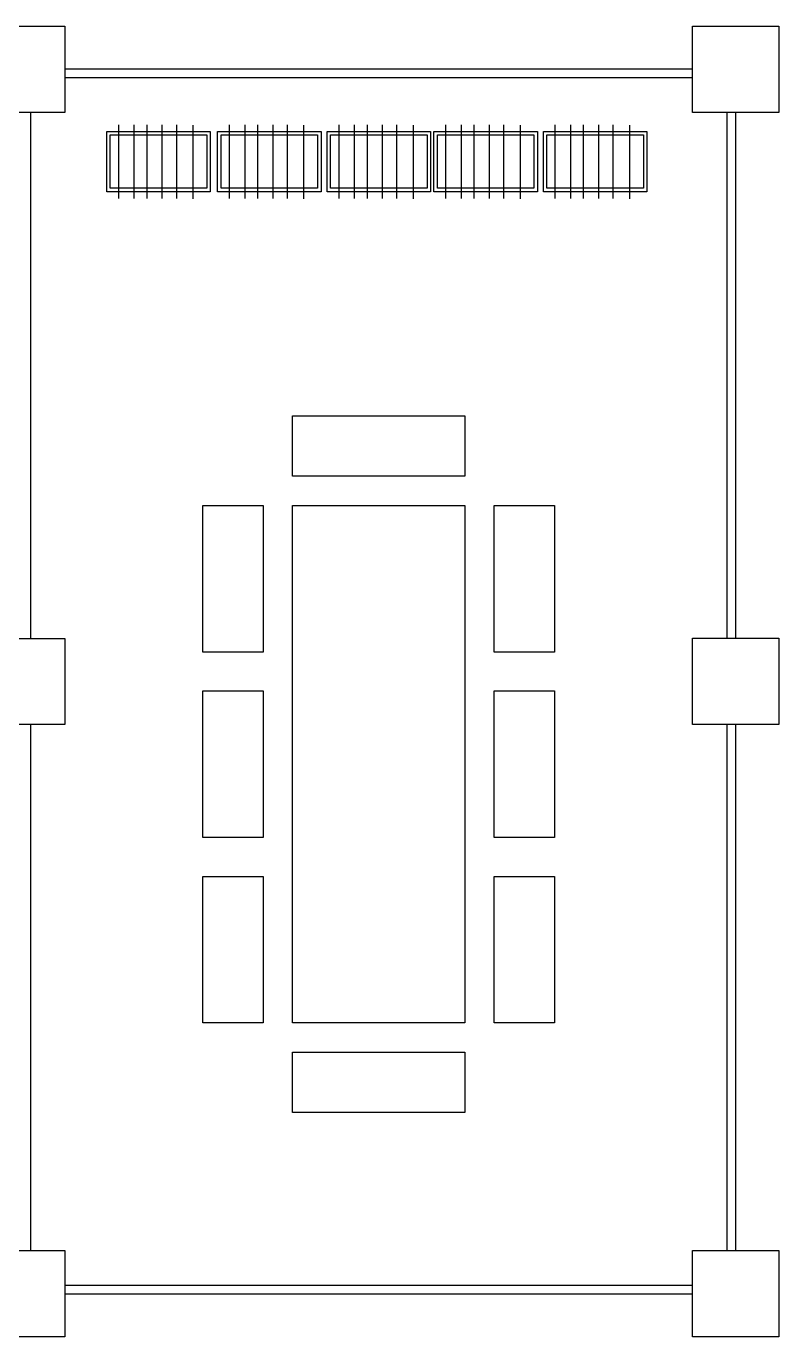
# Model space of a CAD drawing. Header units: millimetres. Extents: x -14813 to 141433, y -60308 to 84383.
# Drawn here: x 57671 to 62036, y -21676 to -14076 of the extents above; entities that cross this region are included whole.
import ezdxf

# ---------------------------------------------------------------- set-up
doc = ezdxf.new("R2010")
doc.units = ezdxf.units.MM
doc.layers.add('мебель', color=44, linetype='Continuous', lineweight=25)
doc.layers.add('стены', color=7, linetype='Continuous', lineweight=25)

msp = doc.modelspace()

# ---------------------------------------------------------------- linework, layer by layer
at = {"layer": 'мебель'}
for p, q in [((58205.8, -14647.4), (58205.8, -15074.4)), ((58296, -14647.4), (58296, -15074.4)), ((58370, -14647.4), (58370, -15074.4)), ((58458.4, -14647.4), (58458.4, -15074.4)), ((58541.9, -14647.4), (58541.9, -15074.4)), ((58637.5, -14649.8), (58637.5, -15076.9)), ((58848.1, -14647.4), (58848.1, -15074.4)), ((58938.3, -14647.4), (58938.3, -15074.4)), ((59012.4, -14647.4), (59012.4, -15074.4)), ((59100.7, -14647.4), (59100.7, -15074.4)), ((59184.3, -14647.4), (59184.3, -15074.4)), ((59279.8, -14649.8), (59279.8, -15076.9)), ((59483.4, -14647.4), (59483.4, -15074.4)), ((59573.6, -14647.4), (59573.6, -15074.4)), ((59647.6, -14647.4), (59647.6, -15074.4)), ((59735.9, -14647.4), (59735.9, -15074.4)), ((59819.5, -14647.4), (59819.5, -15074.4)), ((59915, -14649.8), (59915, -15076.9)), ((60103.4, -14647.4), (60103.4, -15074.4)), ((60193.6, -14647.4), (60193.6, -15074.4)), ((60267.6, -14647.4), (60267.6, -15074.4)), ((60355.9, -14647.4), (60355.9, -15074.4)), ((60439.5, -14647.4), (60439.5, -15074.4)), ((60535, -14649.8), (60535, -15076.9)), ((60737.9, -14647.4), (60737.9, -15074.4)), ((60828.1, -14647.4), (60828.1, -15074.4)), ((60902.1, -14647.4), (60902.1, -15074.4)), ((60990.4, -14647.4), (60990.4, -15074.4)), ((61074, -14647.4), (61074, -15074.4)), ((61169.5, -14649.8), (61169.5, -15076.9))]:
    msp.add_line(p, q, dxfattribs=at)
for points in [[(58738.6, -14685.9), (58738.6, -15035.9), (58138.6, -15035.9), (58138.6, -14685.9), (58738.6, -14685.9)], [(59380.9, -14685.9), (59380.9, -15035.9), (58780.9, -15035.9), (58780.9, -14685.9), (59380.9, -14685.9)], [(60016.1, -14685.9), (60016.1, -15035.9), (59416.1, -15035.9), (59416.1, -14685.9), (60016.1, -14685.9)], [(60636.1, -14685.9), (60636.1, -15035.9), (60036.1, -15035.9), (60036.1, -14685.9), (60636.1, -14685.9)], [(61270.6, -14685.9), (61270.6, -15035.9), (60670.6, -15035.9), (60670.6, -14685.9), (61270.6, -14685.9)], [(59215.9, -16685.9), (59215.9, -16335.9), (60215.9, -16335.9), (60215.9, -16685.9), (59215.9, -16685.9)], [(58695.9, -16855.9), (59045.9, -16855.9), (59045.9, -17705.9), (58695.9, -17705.9), (58695.9, -16855.9)], [(59215.9, -16855.9), (60215.9, -16855.9), (60215.9, -19855.9), (59215.9, -19855.9), (59215.9, -16855.9)], [(60385.9, -16855.9), (60735.9, -16855.9), (60735.9, -17705.9), (60385.9, -17705.9), (60385.9, -16855.9)], [(58695.9, -17930.9), (59045.9, -17930.9), (59045.9, -18780.9), (58695.9, -18780.9), (58695.9, -17930.9)], [(60385.9, -17930.9), (60735.9, -17930.9), (60735.9, -18780.9), (60385.9, -18780.9), (60385.9, -17930.9)], [(58695.9, -19005.9), (59045.9, -19005.9), (59045.9, -19855.9), (58695.9, -19855.9), (58695.9, -19005.9)], [(60385.9, -19005.9), (60735.9, -19005.9), (60735.9, -19855.9), (60385.9, -19855.9), (60385.9, -19005.9)], [(59215.9, -20375.9), (59215.9, -20025.9), (60215.9, -20025.9), (60215.9, -20375.9), (59215.9, -20375.9)]]:
    msp.add_lwpolyline(points, dxfattribs=at)
for points in [[(58718.6, -14705.9), (58718.6, -15015.9), (58158.6, -15015.9), (58158.6, -14705.9)], [(59360.9, -14705.9), (59360.9, -15015.9), (58800.9, -15015.9), (58800.9, -14705.9)], [(59996.1, -14705.9), (59996.1, -15015.9), (59436.1, -15015.9), (59436.1, -14705.9)], [(60616.1, -14705.9), (60616.1, -15015.9), (60056.1, -15015.9), (60056.1, -14705.9)], [(61250.6, -14705.9), (61250.6, -15015.9), (60690.6, -15015.9), (60690.6, -14705.9)]]:
    msp.add_lwpolyline(points, close=True, dxfattribs=at)
at = {"layer": 'стены'}
for points in [[(57395.9, -14075.9), (57895.9, -14075.9), (57895.9, -14575.9), (57395.9, -14575.9), (57395.9, -14075.9)], [(61535.9, -14075.9), (62035.9, -14075.9), (62035.9, -14575.9), (61535.9, -14575.9), (61535.9, -14075.9)], [(61535.9, -14325.9), (57895.9, -14325.9)], [(61535.9, -14375.9), (57895.9, -14375.9)], [(57695.9, -14575.9), (57695.9, -17625.9)], [(61735.9, -17625.1), (61735.9, -14575.9)], [(61785.9, -17625.1), (61785.9, -14575.9)], [(57395.9, -17625.9), (57895.9, -17625.9), (57895.9, -18125.9), (57395.9, -18125.9), (57395.9, -17625.9)], [(61535.9, -17625.1), (62035.9, -17625.1), (62035.9, -18125.1), (61535.9, -18125.1), (61535.9, -17625.1)], [(57695.9, -18125.9), (57695.9, -21175.9)], [(61735.9, -21175.9), (61735.9, -18125.1)], [(61785.9, -21175.9), (61785.9, -18125.1)], [(57395.9, -21175.9), (57895.9, -21175.9), (57895.9, -21675.9), (57395.9, -21675.9), (57395.9, -21175.9)], [(61535.9, -21175.9), (62035.9, -21175.9), (62035.9, -21675.9), (61535.9, -21675.9), (61535.9, -21175.9)], [(57895.9, -21375.9), (61535.9, -21375.9)], [(57895.9, -21425.9), (61535.9, -21425.9)]]:
    msp.add_lwpolyline(points, dxfattribs=at)

doc.saveas('drawing.dxf')
